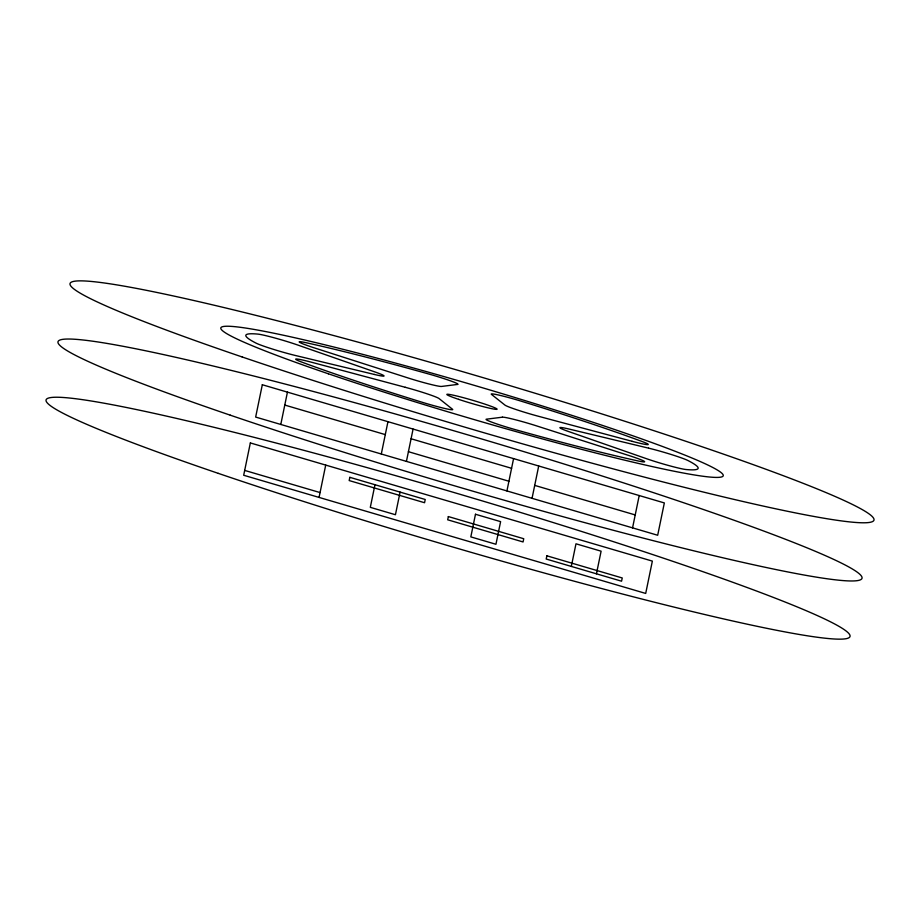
<?xml version="1.0" encoding="UTF-8"?>
<svg xmlns="http://www.w3.org/2000/svg" width="920" height="920" viewBox="0 0 920 920"><rect width="100%" height="100%" fill="white"/><g stroke="black" fill="none" stroke-linecap="round" stroke-linejoin="round"><path stroke-width="1.38" d="M280.784 424.465L287.442 392.138M319.067 497.421L325.714 465.094M374.969 484.713L370.311 507.345L395.439 514.728L400.096 492.096M381.294 454.008L387.952 421.682M406.421 461.391L413.08 429.065M506.92 490.935L513.578 458.608M532.047 498.318L538.706 465.991M571.32 566.433L575.977 543.8L601.105 551.183L596.447 573.816M632.557 527.861L639.216 495.535M411.079 438.759L511.589 468.303M284.786 405.065L385.284 434.608M534.716 485.392L635.214 514.935M408.411 451.697L508.921 481.24M244.685 470.407L320.056 492.568M250.343 442.934L243.685 475.26L645.702 593.434L652.36 561.108L250.343 442.934M262.315 384.744L255.656 417.07L657.685 535.256L664.344 502.929L262.315 384.744M349.841 477.33L349.174 480.562L424.557 502.722L425.224 499.491L349.841 477.33M448.35 516.568L447.683 519.8L523.066 541.96L523.733 538.729L448.35 516.568M475.479 514.257L470.822 536.889L495.949 544.272L500.606 521.64L475.479 514.257M546.859 555.806L546.192 559.038L621.575 581.198L622.242 577.967L546.859 555.806M457.596 384.422L441.542 386.446A26.185 1.644 16.4 0 1 407.226 377.695L314.858 348.047A26.185 1.644 16.4 0 1 305.934 342.677A235.704 14.8 16.4 0 1 427.892 373.761A26.185 1.644 16.4 0 1 457.596 384.422M502.412 417.185L486.369 419.198A26.185 1.644 16.4 0 0 516.062 429.858A235.704 14.8 16.4 0 0 638.031 460.943A26.185 1.644 16.4 0 0 629.096 455.584L536.74 425.937A26.185 1.644 16.4 0 0 502.412 417.185M374.291 374.44L295.366 355.476A26.185 1.644 16.4 0 1 255.99 343.091A235.704 14.8 16.4 0 1 257.83 334.098A26.185 1.644 16.4 0 1 297.528 344.954L374.808 371.91A26.185 1.644 16.4 0 1 374.291 374.44M648.6 448.155L569.664 429.191A26.185 1.644 16.4 0 0 569.146 431.721L646.426 458.678A26.185 1.644 16.4 0 0 686.124 469.534A235.704 14.8 16.4 0 0 687.976 460.541A26.185 1.644 16.4 0 0 648.6 448.155M632.04 441.289L538.706 416.346A26.185 1.644 16.4 0 1 504.907 405.065L491.475 394.381A26.185 1.644 16.4 0 1 521.928 401.407A235.704 14.8 16.4 0 1 642.033 441.485A26.185 1.644 16.4 0 1 632.04 441.289M405.248 387.285L311.914 362.342A26.185 1.644 16.4 0 0 301.921 362.147A235.704 14.8 16.4 0 0 422.038 402.224A26.185 1.644 16.4 0 0 452.479 409.239L439.047 398.555A26.185 1.644 16.4 0 0 405.248 387.285M458.62 399.349A26.185 1.644 16.4 0 0 497.087 409.239A26.185 1.644 16.4 0 0 460.23 396.853A26.185 1.644 16.4 0 0 458.62 399.349M242.236 356.994A419.037 26.312 16.4 0 0 872.597 521.536A419.037 26.312 16.4 0 0 301.104 326.922A419.037 26.312 16.4 0 0 242.236 356.994M328.394 373.796A261.901 16.445 16.4 0 0 722.361 476.64A261.901 16.445 16.4 0 0 365.183 355.005A261.901 16.445 16.4 0 0 328.394 373.796M230.253 415.173A419.037 26.312 16.4 0 0 860.614 579.726A419.037 26.312 16.4 0 0 289.133 385.1A419.037 26.312 16.4 0 0 230.253 415.173M218.281 473.363A419.037 26.312 16.4 0 0 848.643 637.905A419.037 26.312 16.4 0 0 277.15 443.291A419.037 26.312 16.4 0 0 218.281 473.363"/></g></svg>
